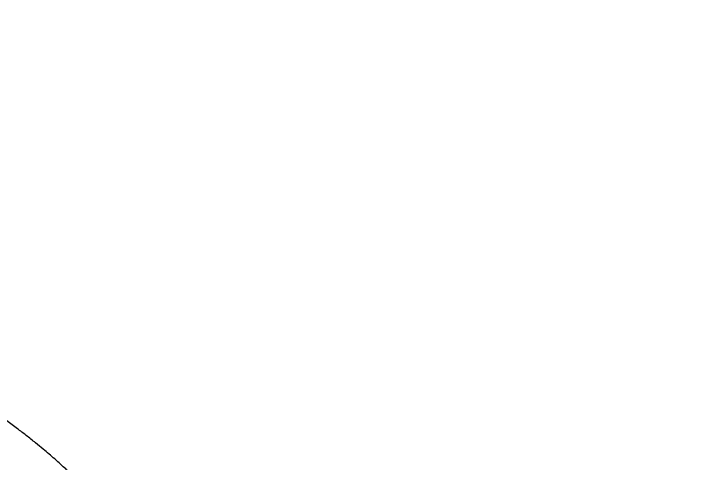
# Model space of a CAD drawing. Header units: millimetres. Extents: x 169 to 4368, y -1049 to 1924.
# Drawn here: x 496.1302 to 496.382, y 1187.0005 to 1187.1658 of the extents above; entities that cross this region are included whole.
import ezdxf

# ---------------------------------------------------------------- set-up
doc = ezdxf.new("R2010")
doc.units = ezdxf.units.MM

msp = doc.modelspace()

# ---------------------------------------------------------------- linework, layer by layer
msp.add_arc((495.95091, 1186.63943), 0.75765, 359.98303, 62.80856)
msp.add_open_spline([(496.16994, 1186.91348), (496.17022, 1186.91407), (496.17066, 1186.91502), (496.17141, 1186.91664), (496.17209, 1186.91814), (496.1728, 1186.91971), (496.1735, 1186.92134), (496.17422, 1186.92306), (496.17492, 1186.9248), (496.17558, 1186.92655), (496.17619, 1186.92828), (496.17673, 1186.92992), (496.17719, 1186.93144), (496.17761, 1186.93298), (496.17804, 1186.93471), (496.17842, 1186.93652), (496.17874, 1186.93839), (496.179, 1186.94028), (496.17918, 1186.94223), (496.17928, 1186.94412), (496.17931, 1186.94607), (496.17925, 1186.94795), (496.17911, 1186.94971), (496.17893, 1186.95135), (496.17867, 1186.95315), (496.17832, 1186.95499), (496.17788, 1186.95687), (496.17729, 1186.95906), (496.17639, 1186.9618), (496.17518, 1186.96487), (496.1739, 1186.96762), (496.17261, 1186.97013), (496.17122, 1186.97259), (496.16957, 1186.97526), (496.16784, 1186.97781), (496.16588, 1186.98052), (496.16378, 1186.98322), (496.16138, 1186.9861), (496.15838, 1186.98949), (496.15522, 1186.9928), (496.15165, 1186.99631), (496.14866, 1186.99911), (496.14504, 1187.00235), (496.14163, 1187.00527), (496.1381, 1187.00816), (496.13496, 1187.01066), (496.13144, 1187.01338), (496.12673, 1187.01691), (496.12182, 1187.02042), (496.11595, 1187.02451), (496.10784, 1187.02995), (496.09455, 1187.03849), (496.07402, 1187.05095), (496.06036, 1187.05905), (496.05161, 1187.06433)], degree=3, knots=[0, 0, 0, 0, 0.012123, 0.022934, 0.034384, 0.045512, 0.056941, 0.069669, 0.082561, 0.094303, 0.107111, 0.119416, 0.129073, 0.13927, 0.15186, 0.16554, 0.177299, 0.191078, 0.204956, 0.217873, 0.230463, 0.245623, 0.256722, 0.266996, 0.27955, 0.293883, 0.304898, 0.318213, 0.338819, 0.360905, 0.380356, 0.39423, 0.410971, 0.429324, 0.446865, 0.460981, 0.481967, 0.499139, 0.516075, 0.546984, 0.561756, 0.582069, 0.599844, 0.622336, 0.636786, 0.653799, 0.669366, 0.687461, 0.720446, 0.734898, 0.766006, 0.822238, 0.904842, 1, 1, 1, 1])

doc.saveas('drawing.dxf')
